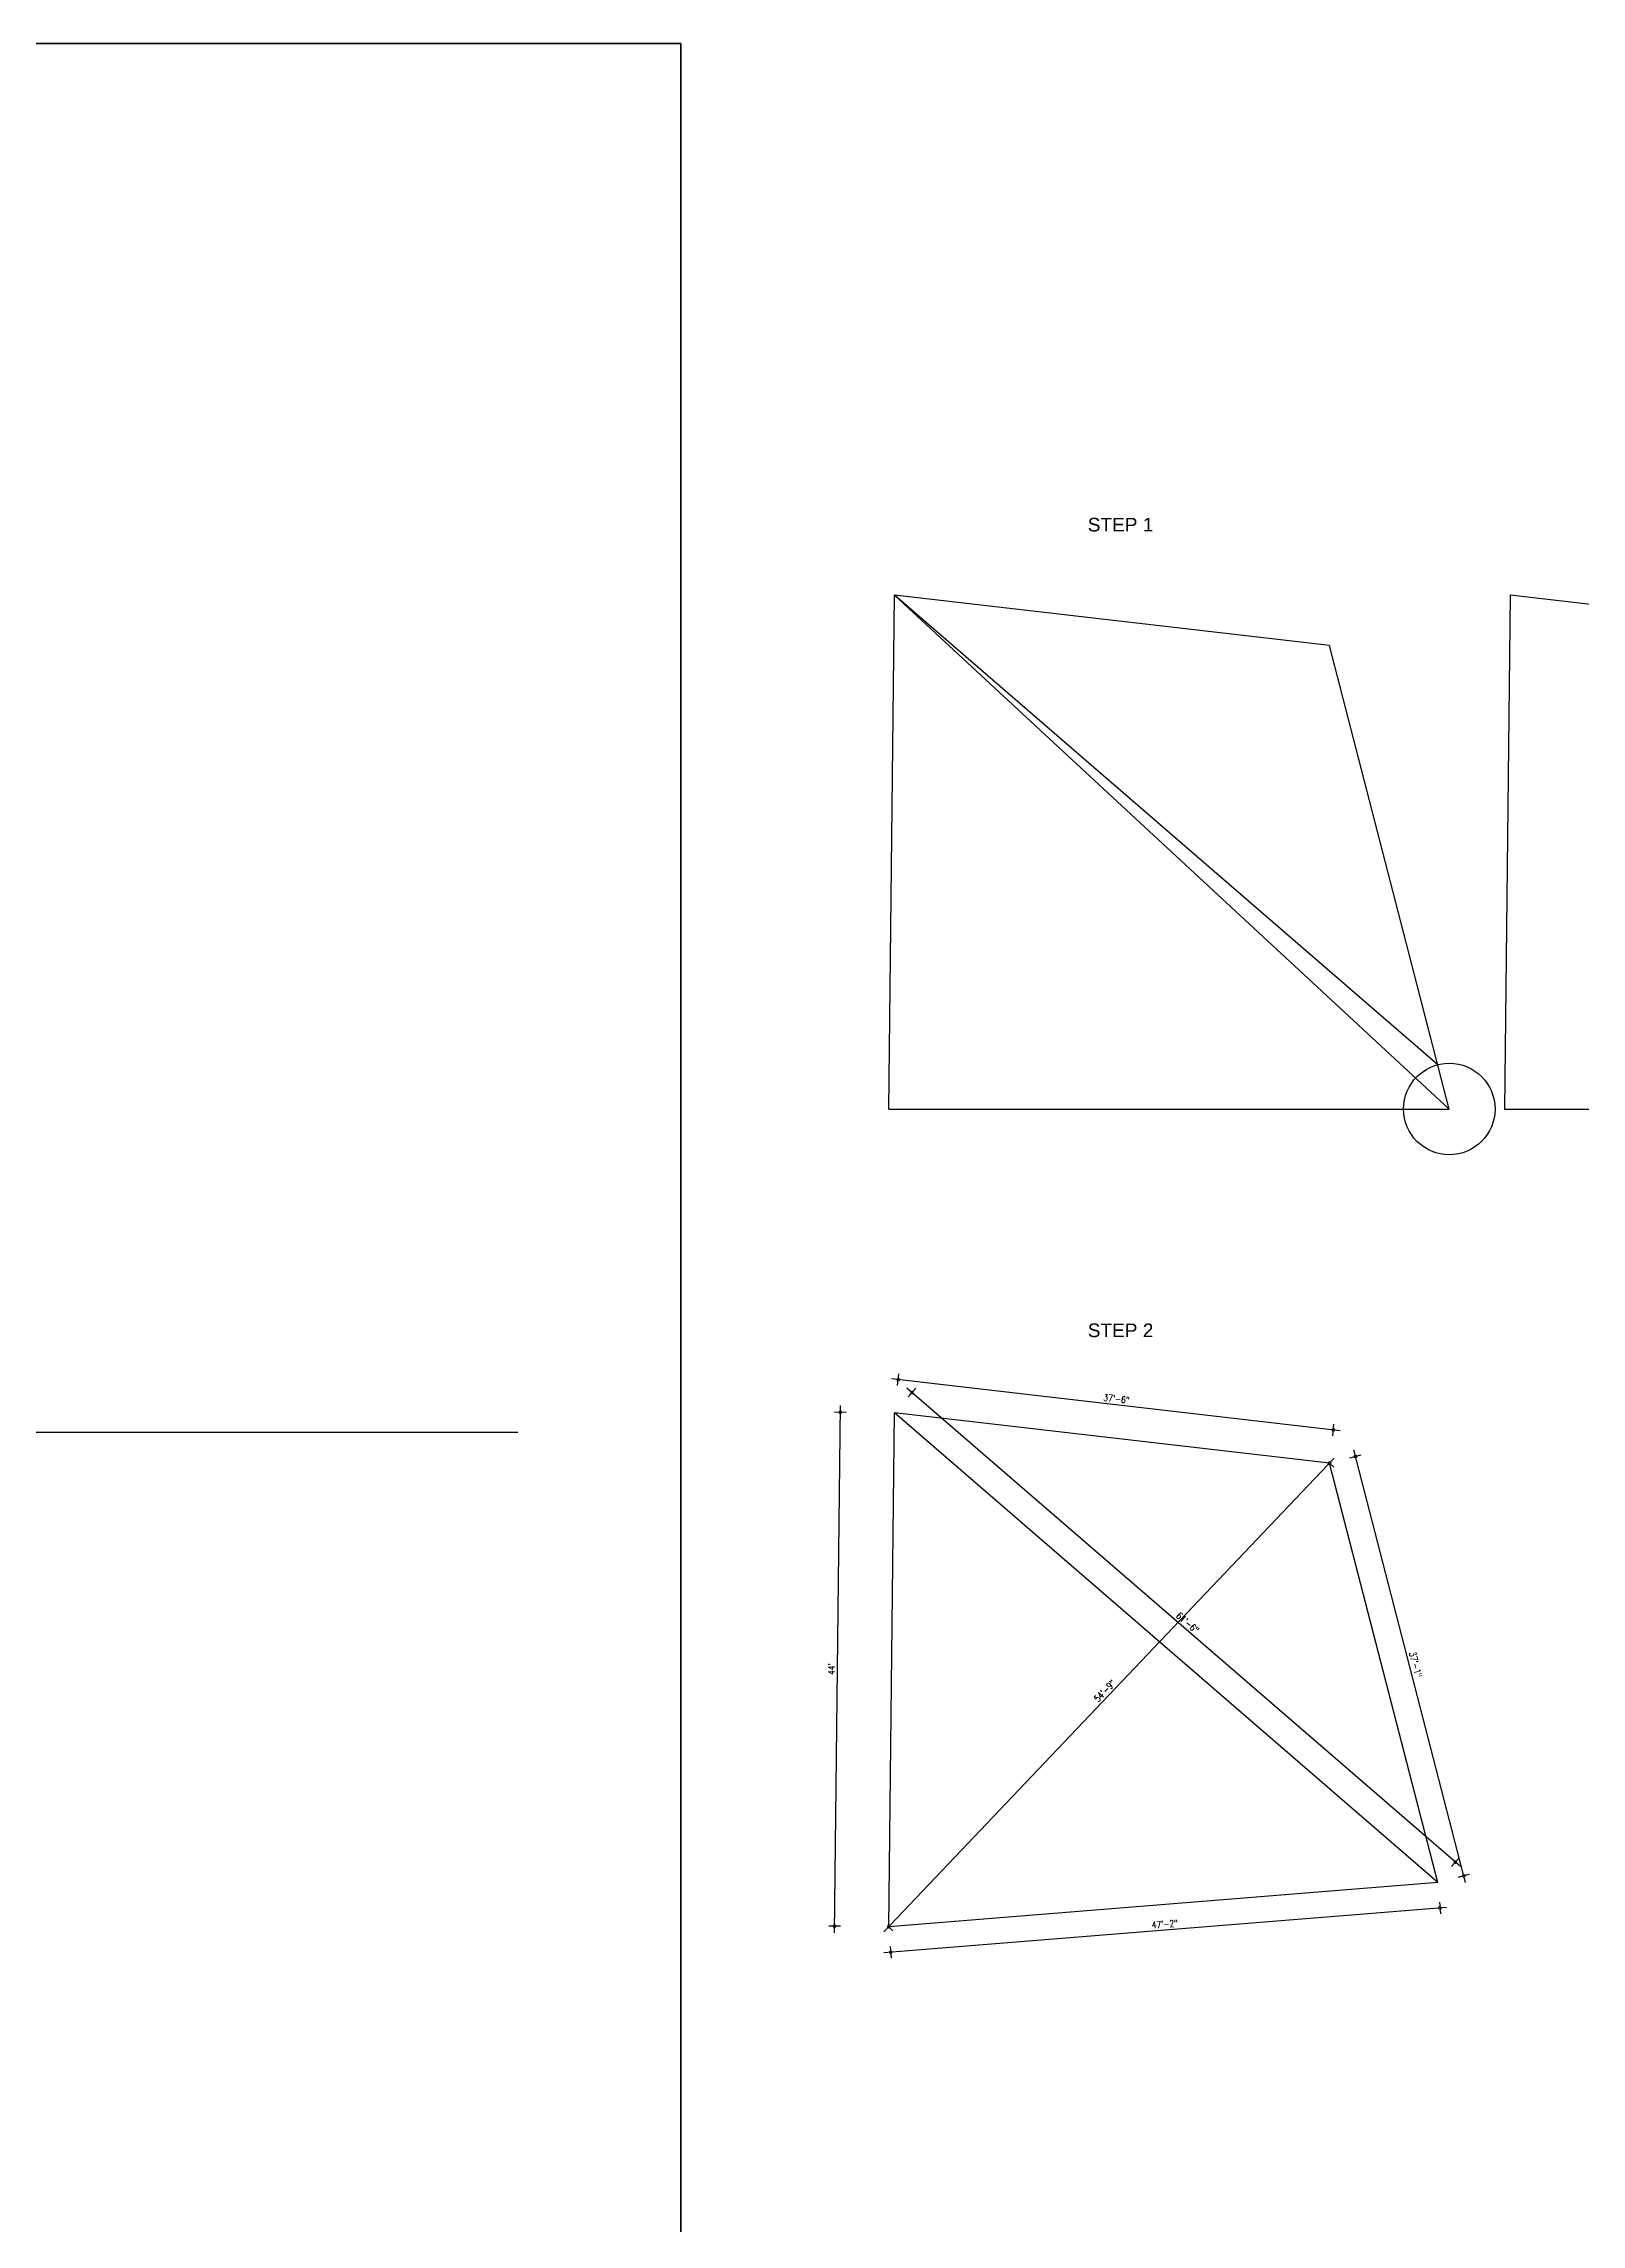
# Model space of a CAD drawing. Header units: inches. Extents: x 352731 to 371558, y -52658 to -39161.
# Drawn here: x 357205 to 358785, y -46591 to -44350 of the extents above; entities that cross this region are included whole.
import ezdxf

# ---------------------------------------------------------------- set-up
doc = ezdxf.new("R2010")
doc.units = ezdxf.units.IN
doc.header["$LTSCALE"] = 2
doc.header["$MEASUREMENT"] = 0
doc.header["$PDMODE"] = 34
doc.layers.get('0').update_dxf_attribs({"linetype": 'CONTINUOUS'})
doc.layers.get('DEFPOINTS').update_dxf_attribs({"color": 141, "linetype": 'CONTINUOUS'})
doc.layers.add('door', color=20, linetype='CONTINUOUS', lineweight=35)
doc.styles.add('ROMANS', font='Romans.shx', dxfattribs={"width": 0.8})
doc.styles.get("Standard").update_dxf_attribs({"font": 'ARIALN.TTF'})
doc.dimstyles.new('8 SCALE', dxfattribs={"dimscale": 0, "dimtxt": 7, "dimasz": 6, "dimexe": 6, "dimexo": 2, "dimgap": 2, "dimtad": 1, "dimdec": 0, "dimzin": 0, "dimdsep": 46, "dimlunit": 4, "dimtxsty": 'ROMANS', "dimblk": 'DOTSMALL', "dimcen": 0, "dimdle": 7, "dimclrd": 8, "dimclre": 8, "dimclrt": 3, "dimadec": 0, "dimazin": 0, "dimtfac": 1, "dimtdec": 0, "dimtofl": 0, "dimtmove": 2, "dimatfit": 3, "dimfxl": 6, "dimfxlon": 1, "dimtolj": 1, "dimtzin": 0, "dimarcsym": 0})

# ---------------------------------------------------------------- blocks, each defined once
blk = doc.blocks.new('_DOTSMALL')
at = {"color": 0, "linetype": 'ByBlock', "const_width": 0.5}
blk.add_lwpolyline([(-0.0625, 0, 1), (0.0625, 0, 1)], format="xyb", close=True, dxfattribs=at)
blk = doc.blocks.new('*D470')
at = {"color": 8, "lineweight": -2, "ltscale": 0.5, "transparency": 16777216}
for p, q in [((358537.2, -45775.3), (358076.3, -45722.1)), ((358082.5, -45728.9), (358083.9, -45717)), ((358529.6, -45780.5), (358530.9, -45768.6))]:
    blk.add_line(p, q, dxfattribs=at)
at = {"layer": 'DEFPOINTS', "color": 0, "ltscale": 0.5, "transparency": 16777216}
for p in [(358083.2, -45722.9), (358079.3, -45757.1), (358526.3, -45808.7)]:
    blk.add_point(p, dxfattribs=at)
at = {"color": 8, "lineweight": -2, "ltscale": 0.5, "transparency": 16777216, "xscale": 6, "yscale": 6, "zscale": 6}
for p, rotation in [((358083.2, -45722.9), 173.4156412186379), ((358530.3, -45774.5), 353.4156412186379)]:
    blk.add_blockref('_DOTSMALL', p, dxfattribs=dict(at, rotation=rotation))
at = {"color": 3, "ltscale": 0.5, "transparency": 16777216, "insert": (358307.4, -45742.6), "char_height": 7, "attachment_point": 5, "rotation": 353.4156, "style": 'ROMANS'}
blk.add_mtext('\\A1;37\'-6"', dxfattribs=at)
blk = doc.blocks.new('*D471')
at = {"color": 8, "lineweight": -2, "ltscale": 0.5, "transparency": 16777216}
for p, q in [((358666.2, -46239.4), (358551.4, -45794.9)), ((358547.3, -45803.2), (358558.9, -45800.2)), ((358658.6, -46234.1), (358670.2, -46231.1))]:
    blk.add_line(p, q, dxfattribs=at)
at = {"layer": 'DEFPOINTS', "color": 0, "ltscale": 0.5, "transparency": 16777216}
for p in [(358526.3, -45808.7), (358553.1, -45801.7), (358637.6, -46239.5)]:
    blk.add_point(p, dxfattribs=at)
at = {"color": 8, "lineweight": -2, "ltscale": 0.5, "transparency": 16777216, "xscale": 6, "yscale": 6, "zscale": 6}
for p, rotation in [((358553.1, -45801.7), 104.482138585315), ((358664.4, -46232.6), 284.4821385853149)]:
    blk.add_blockref('_DOTSMALL', p, dxfattribs=dict(at, rotation=rotation))
at = {"color": 3, "ltscale": 0.5, "transparency": 16777216, "insert": (358614.7, -46015.6), "char_height": 7, "attachment_point": 5, "rotation": 284.4821, "style": 'ROMANS'}
blk.add_mtext('\\A1;37\'-1"', dxfattribs=at)
blk = doc.blocks.new('*D472')
at = {"color": 8, "lineweight": -2, "ltscale": 0.5, "transparency": 16777216}
for p, q in [((358646.7, -46265.2), (358068.5, -46311.8)), ((358639.2, -46259.8), (358640.2, -46271.7)), ((358075, -46305.3), (358075.9, -46317.2))]:
    blk.add_line(p, q, dxfattribs=at)
at = {"layer": 'DEFPOINTS', "color": 0, "ltscale": 0.5, "transparency": 16777216}
for p in [(358637.6, -46239.5), (358073.4, -46285), (358075.5, -46311.2)]:
    blk.add_point(p, dxfattribs=at)
at = {"color": 8, "lineweight": -2, "ltscale": 0.5, "transparency": 16777216, "xscale": 6, "yscale": 6, "zscale": 6}
for p, rotation in [((358639.7, -46265.7), 4.61093881385768), ((358075.5, -46311.2), 184.6109388138577)]:
    blk.add_blockref('_DOTSMALL', p, dxfattribs=dict(at, rotation=rotation))
at = {"color": 3, "ltscale": 0.5, "transparency": 16777216, "insert": (358357.1, -46282.3), "char_height": 7, "attachment_point": 5, "rotation": 4.6109, "style": 'ROMANS'}
blk.add_mtext('\\A1;47\'-2"', dxfattribs=at)
blk = doc.blocks.new('*D473')
at = {"color": 8, "lineweight": -2, "ltscale": 0.5, "transparency": 16777216}
for p, q in [((358017.7, -46291.4), (358023.8, -45749.4)), ((358029.7, -45756.5), (358017.7, -45756.4)), ((358023.8, -46284.5), (358011.8, -46284.3))]:
    blk.add_line(p, q, dxfattribs=at)
at = {"layer": 'DEFPOINTS', "color": 0, "ltscale": 0.5, "transparency": 16777216}
for p in [(358023.7, -45756.4), (358079.3, -45757.1), (358073.4, -46285)]:
    blk.add_point(p, dxfattribs=at)
at = {"color": 8, "lineweight": -2, "ltscale": 0.5, "transparency": 16777216, "xscale": 6, "yscale": 6, "zscale": 6}
for p, rotation in [((358023.7, -45756.4), 89.35652801203919), ((358017.8, -46284.4), 269.3565280120392)]:
    blk.add_blockref('_DOTSMALL', p, dxfattribs=dict(at, rotation=rotation))
at = {"color": 3, "ltscale": 0.5, "transparency": 16777216, "insert": (358014.6, -46020.3), "char_height": 7, "attachment_point": 5, "rotation": 89.3565, "style": 'ROMANS'}
blk.add_mtext("\\A1;44'", dxfattribs=at)
blk = doc.blocks.new('*D464')
at = {"color": 8, "lineweight": -2, "ltscale": 0.5, "transparency": 16777216}
for p, q in [((358660.9, -46223.2), (358092, -45731.6)), ((358093.4, -45740.7), (358101.2, -45731.6)), ((358651.7, -46223.2), (358659.6, -46214.1))]:
    blk.add_line(p, q, dxfattribs=at)
at = {"layer": 'DEFPOINTS', "color": 0, "ltscale": 0.5, "transparency": 16777216}
for p in [(358097.3, -45736.2), (358079.3, -45757.1), (358637.6, -46239.5)]:
    blk.add_point(p, dxfattribs=at)
at = {"color": 8, "lineweight": -2, "ltscale": 0.5, "transparency": 16777216, "xscale": 6, "yscale": 6, "zscale": 6}
for p, rotation in [((358097.3, -45736.2), 139.1686059417734), ((358655.6, -46218.6), 319.1686059417734)]:
    blk.add_blockref('_DOTSMALL', p, dxfattribs=dict(at, rotation=rotation))
at = {"color": 3, "ltscale": 0.5, "transparency": 16777216, "insert": (358380.5, -45972.7), "char_height": 7, "attachment_point": 5, "rotation": 319.1686, "style": 'ROMANS'}
blk.add_mtext('\\A1;61\'-6"', dxfattribs=at)
blk = doc.blocks.new('*D465')
at = {"color": 8, "lineweight": -2, "ltscale": 0.5, "transparency": 16777216}
for p, q in [((358068.5, -46290.1), (358531.1, -45803.6)), ((358526.3, -45808.7), (358530.7, -45812.8)), ((358073.4, -46285), (358077.7, -46289.2))]:
    blk.add_line(p, q, dxfattribs=at)
at = {"layer": 'DEFPOINTS', "color": 0, "ltscale": 0.5, "transparency": 16777216}
for p in [(358526.3, -45808.7), (358526.3, -45808.7), (358073.4, -46285)]:
    blk.add_point(p, dxfattribs=at)
at = {"color": 8, "lineweight": -2, "ltscale": 0.5, "transparency": 16777216, "xscale": 6, "yscale": 6, "zscale": 6}
for p, rotation in [((358526.3, -45808.7), 46.44271041382918), ((358073.4, -46285), 226.4427104138292)]:
    blk.add_blockref('_DOTSMALL', p, dxfattribs=dict(at, rotation=rotation))
at = {"color": 3, "ltscale": 0.5, "transparency": 16777216, "insert": (358295.4, -46042.6), "char_height": 7, "attachment_point": 5, "rotation": 46.4427, "style": 'ROMANS'}
blk.add_mtext('\\A1;54\'-9"', dxfattribs=at)

msp = doc.modelspace()

# ---------------------------------------------------------------- linework, layer by layer
at = {"ltscale": 0.5}
for p, q in [((358073.4, -45444.8), (358079.3, -44916.8)), ((358079.3, -44916.8), (358649.4, -45444.8)), ((358526.3, -44968.4), (358079.3, -44916.8)), ((358637.6, -45399.3), (358079.3, -44916.8)), ((358649.4, -45444.8), (358526.3, -44968.4)), ((358073.4, -45444.8), (358649.4, -45444.8)), ((356423.6, -45776.9), (357692.3, -45776.9)), ((358073.4, -46285), (358079.3, -45757.1)), ((358526.3, -45808.7), (358079.3, -45757.1)), ((358637.6, -46239.5), (358079.3, -45757.1)), ((358637.6, -46239.5), (358526.3, -45808.7)), ((358637.6, -46239.5), (358073.4, -46285))]:
    msp.add_line(p, q, dxfattribs=at)
for points in [[(352730.7, -44350.1), (357859.7, -44350.1), (357859.7, -47953.9), (352730.7, -47953.9)], [(359159, -44968.4), (358712, -44916.8), (358706.1, -45444.8), (359282.1, -45444.8)]]:
    msp.add_lwpolyline(points, close=True, dxfattribs=at)
msp.add_circle((358649.4, -45444.8), 47, dxfattribs=at)
at = {"layer": 'door', "color": 3, "ltscale": 0.5}
msp.add_lwpolyline([(355295.2, -44350.1), (357859.7, -44350.1), (357859.7, -47953.9), (355295.2, -47953.9)], close=True, dxfattribs=at)

# ---------------------------------------------------------------- texts
at = {"color": 7, "linetype": 'ByBlock', "lineweight": 5, "char_height": 14, "width": 235.547, "attachment_point": 5}
for s, insert in [('{\\fArial CE|b0|i0|c0|p34;STEP 1}', (358311.6, -44844.5)), ('{\\fArial CE|b0|i0|c0|p34;STEP 2}', (358311.6, -45672.3))]:
    msp.add_mtext(s, dxfattribs=dict(at, insert=insert))

# ---------------------------------------------------------------- dimensions: what is measured, and where the dimension line sits
at = {"ltscale": 0.5}
for p1, p2, distance, picture, middle in [((358526.3, -45808.7), (358079.3, -45757.1), -34.3, '*D470', (358307.4, -45742.6)), ((358637.6, -46239.5), (358079.3, -45757.1), -27.6, '*D464', (358380.5, -45972.7)), ((358073.4, -46285), (358079.3, -45757.1), 55.5, '*D473', (358014.6, -46020.3)), ((358637.6, -46239.5), (358526.3, -45808.7), -27.7, '*D471', (358614.7, -46015.6)), ((358073.4, -46285), (358526.3, -45808.7), 0, '*D465', (358295.4, -46042.6)), ((358637.6, -46239.5), (358073.4, -46285), 26.3, '*D472', (358357.1, -46282.3))]:
    dim = msp.add_aligned_dim(p1=p1, p2=p2, distance=distance, dimstyle='8 SCALE', override={"dimscale": 1}, dxfattribs=at)
    dim.commit()
    dim.dimension.update_dxf_attribs({"geometry": picture, "text_midpoint": middle})

doc.saveas('drawing.dxf')
